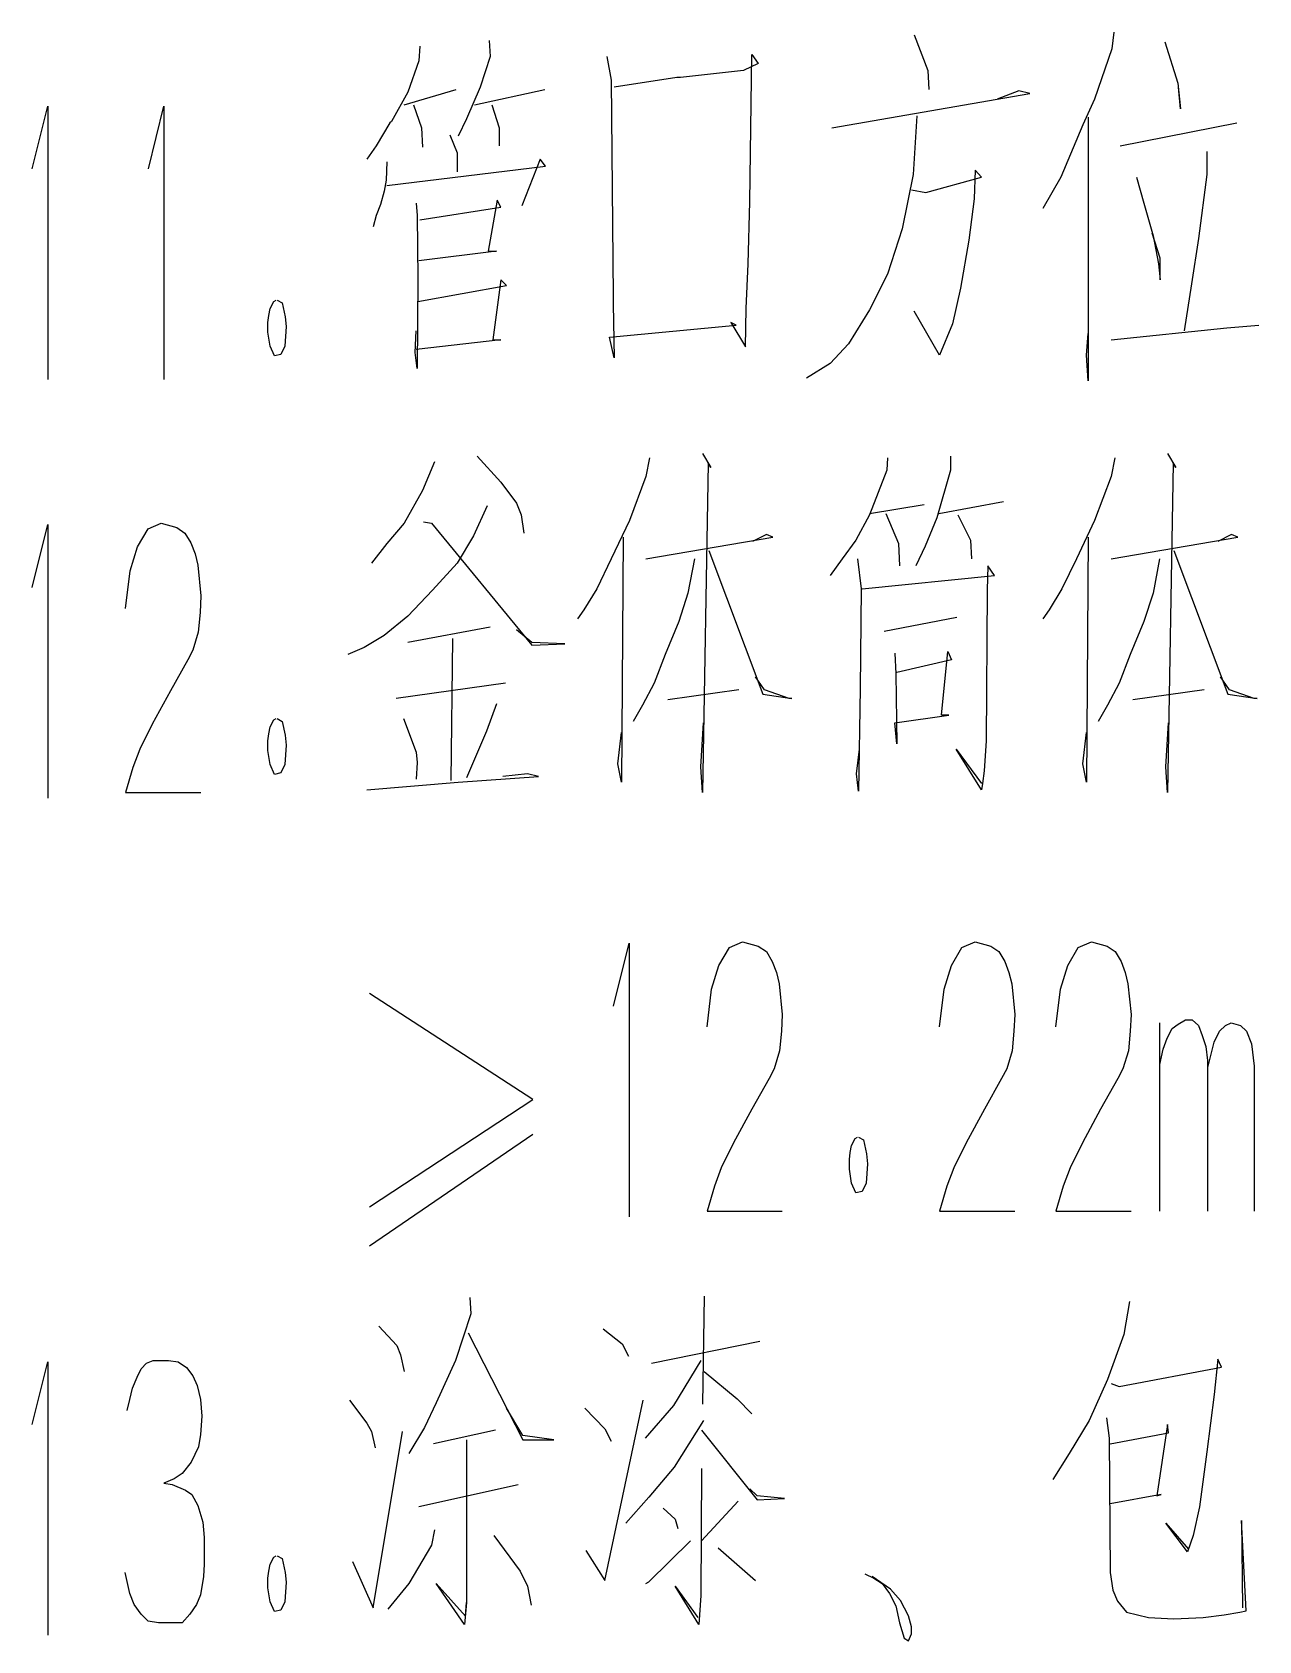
# Model space of a CAD drawing. Extents: x 0 to 8410, y 0 to 11890.
# Drawn here: x 6493.4 to 6669.2, y 9886 to 10116.6 of the extents above; entities that cross this region are included whole.
import ezdxf

# ---------------------------------------------------------------- set-up
doc = ezdxf.new("R2010")
doc.units = 0
doc.header["$MEASUREMENT"] = 0
doc.layers.add('6', color=7, linetype='Continuous')
doc.layers.add('8', color=7, linetype='Continuous')

# ---------------------------------------------------------------- blocks, each defined once
blk = doc.blocks.new('BLKENT759')
at = {"layer": '8', "color": 2, "linetype": 'Continuous'}
for p, q in [((6548.92, 10114.6), (6548.79, 10112.5)), ((6558.85, 10115.4), (6558.99, 10113.1)), ((6619.77, 10116.2), (6621.73, 10111.1)), ((6648.4, 10116.6), (6648.13, 10114.2)), ((6655.72, 10115.2), (6657.55, 10109.3)), ((6548.79, 10112.5), (6547.22, 10108)), ((6558.99, 10113.1), (6557.55, 10108.7)), ((6575.72, 10113.1), (6576.37, 10109.7)), ((6596.24, 10092.3), (6596.5, 10113.4)), ((6596.5, 10113.4), (6597.42, 10112.1)), ((6648.13, 10114.2), (6645.65, 10107)), ((6585.78, 10110.1), (6576.76, 10108.7)), ((6586.31, 10110.1), (6585.78, 10110.1)), ((6595.32, 10111.1), (6586.31, 10110.1)), ((6597.42, 10112.1), (6595.32, 10111.1)), ((6621.73, 10111.1), (6621.86, 10108.4)), ((6547.22, 10108), (6544.87, 10103.8)), ((6546.7, 10106.2), (6554.15, 10108.4)), ((6557.55, 10108.7), (6555.59, 10104.2)), ((6556.76, 10106.2), (6566.83, 10108.4)), ((6576.37, 10109.7), (6576.63, 10078.7)), ((6608, 10102.9), (6636.37, 10107.8)), ((6634.8, 10108.2), (6631.66, 10107)), ((6636.37, 10107.8), (6634.8, 10108.2)), ((6657.55, 10109.3), (6657.94, 10105.6)), ((6657.94, 10105.6), (6657.68, 10108.7)), ((6493.36, 10097), (6495.59, 10106)), ((6495.59, 10106), (6495.59, 10066.8)), ((6510.03, 10097), (6512.25, 10106)), ((6512.25, 10106), (6512.25, 10066.8)), ((6548, 10106.2), (6549.18, 10102.9)), ((6559.25, 10106.2), (6560.29, 10102.9)), ((6645.65, 10107), (6643.95, 10103.3)), ((6544.61, 10103.6), (6542.65, 10100.3)), ((6544.87, 10103.8), (6544.61, 10103.6)), ((6555.59, 10104.2), (6554.41, 10101.7)), ((6620.16, 10104.6), (6619.64, 10096.2)), ((6643.95, 10103.3), (6640.81, 10095.8)), ((6644.74, 10104.4), (6644.74, 10066.6)), ((6649.31, 10100.3), (6666.04, 10103.6)), ((6549.18, 10102.9), (6549.31, 10100.1)), ((6553.23, 10101.9), (6554.28, 10099.3)), ((6560.29, 10102.9), (6560.29, 10100.3)), ((6542.65, 10100.3), (6541.34, 10098.4)), ((6554.28, 10099.3), (6554.28, 10096.6)), ((6661.73, 10099.5), (6661.73, 10096.2)), ((6544.21, 10098), (6544.08, 10095.4)), ((6544.21, 10094.6), (6566.96, 10097.4)), ((6566.17, 10098.4), (6563.56, 10091.7)), ((6566.96, 10097.4), (6566.17, 10098.4)), ((6619.64, 10096.2), (6618.07, 10088.4)), ((6628.53, 10096.8), (6628.4, 10092.7)), ((6629.44, 10095.8), (6628.53, 10096.8)), ((6661.73, 10096.2), (6660.55, 10087)), ((6543.82, 10093.8), (6543.3, 10091.9)), ((6544.08, 10095.4), (6543.82, 10093.8)), ((6619.38, 10094), (6621.47, 10093.6)), ((6621.47, 10093.6), (6629.44, 10095.8)), ((6640.81, 10095.8), (6638.2, 10091.3)), ((6651.66, 10095.8), (6652.71, 10092.1)), ((6543.3, 10091.9), (6542.65, 10090.3)), ((6548.4, 10092.1), (6548.53, 10090.3)), ((6548.92, 10089.7), (6560.55, 10091.5)), ((6560.03, 10092.5), (6558.72, 10085.2)), ((6560.55, 10091.5), (6560.03, 10092.5)), ((6595.98, 10083.4), (6596.24, 10092.3)), ((6628.4, 10092.7), (6627.61, 10086.8)), ((6652.71, 10092.1), (6654.02, 10087.4)), ((6542.65, 10090.3), (6542.25, 10088.7)), ((6548.53, 10090.3), (6548.66, 10081.3)), ((6618.07, 10088.4), (6615.98, 10081.9)), ((6655.06, 10084.2), (6653.89, 10087.8)), ((6654.02, 10087.4), (6654.8, 10083.4)), ((6660.55, 10087), (6659.51, 10080.5)), ((6559.9, 10085.2), (6548.79, 10083.8)), ((6558.72, 10085.2), (6559.9, 10085.2)), ((6627.61, 10086.8), (6626.44, 10079.9)), ((6595.72, 10077), (6595.98, 10083.4)), ((6654.8, 10083.4), (6655.06, 10081.1)), ((6655.06, 10081.1), (6655.06, 10084.2)), ((6548.66, 10081.3), (6548.53, 10068.4)), ((6548.66, 10078), (6561.34, 10080.3)), ((6560.55, 10081.1), (6559.38, 10072.5)), ((6561.34, 10080.3), (6560.55, 10081.1)), ((6615.98, 10081.9), (6613.36, 10076.8)), ((6659.51, 10080.5), (6658.46, 10073.8)), ((6527.48, 10077), (6528, 10078)), ((6528, 10078), (6528.33, 10078.2)), ((6528.46, 10078.2), (6529.18, 10077.8)), ((6529.18, 10077.8), (6529.64, 10075.8)), ((6576.63, 10078.7), (6576.63, 10077.6)), ((6626.44, 10079.9), (6625.26, 10074.8)), ((6527.16, 10075), (6527.29, 10076)), ((6527.29, 10076), (6527.48, 10077)), ((6529.64, 10075.8), (6529.77, 10074.4)), ((6576.63, 10077.6), (6576.76, 10069.9)), ((6595.59, 10071.5), (6595.72, 10077)), ((6613.36, 10076.8), (6610.36, 10071.9)), ((6623.43, 10070.3), (6619.77, 10076.6)), ((6527.16, 10073.6), (6527.16, 10075)), ((6527.48, 10071.6), (6527.16, 10073.6)), ((6529.77, 10074.4), (6529.57, 10071.6)), ((6548.27, 10070.7), (6548.4, 10073.8)), ((6576.11, 10072.9), (6594.28, 10074.6)), ((6594.28, 10074.6), (6593.49, 10075)), ((6593.49, 10075), (6595.59, 10071.5)), ((6625.26, 10074.8), (6623.43, 10070.3)), ((6644.48, 10070.3), (6644.74, 10073.4)), ((6648, 10072.5), (6664.61, 10074.2)), ((6664.61, 10074.2), (6669.18, 10074.6)), ((6528.07, 10070.2), (6527.48, 10071.6)), ((6529.57, 10071.6), (6528.98, 10070.4)), ((6560.55, 10072.5), (6548.4, 10071.1)), ((6559.38, 10072.5), (6560.55, 10072.5)), ((6576.76, 10069.9), (6576.11, 10072.9)), ((6610.36, 10071.9), (6607.74, 10069.1)), ((6528.98, 10070.4), (6528.07, 10070.2)), ((6548.53, 10068.4), (6548.27, 10070.7)), ((6607.74, 10069.1), (6604.34, 10067)), ((6644.74, 10066.6), (6644.48, 10070.3)), ((6551.01, 10055), (6549.31, 10050.9)), ((6557.16, 10055.8), (6560.55, 10052.1)), ((6581.86, 10055.6), (6581.34, 10052.9)), ((6589.44, 10056.2), (6590.62, 10054.2)), ((6590.23, 10054.8), (6589.44, 10007.6)), ((6590.62, 10054.2), (6590.23, 10054.8)), ((6615.98, 10055.6), (6615.85, 10053.8)), ((6625, 10055.8), (6625, 10053.8)), ((6648.53, 10055.6), (6648, 10052.9)), ((6656.11, 10056.2), (6657.29, 10054.2)), ((6656.89, 10054.8), (6656.11, 10007.6)), ((6657.29, 10054.2), (6656.89, 10054.8)), ((6581.34, 10052.9), (6578.98, 10046.6)), ((6615.85, 10053.8), (6613.36, 10047.4)), ((6625, 10053.8), (6623.04, 10047)), ((6648, 10052.9), (6645.65, 10046.6)), ((6549.31, 10050.9), (6546.7, 10046.2)), ((6560.55, 10052.1), (6562.78, 10049.1)), ((6558.59, 10048.7), (6556.63, 10044.4)), ((6562.78, 10049.1), (6563.43, 10047.4)), ((6613.36, 10047.6), (6621.21, 10048.9)), ((6623.3, 10047.6), (6632.58, 10049.3)), ((6493.36, 10037), (6495.59, 10046)), ((6495.59, 10046), (6495.59, 10006.8)), ((6508.46, 10042.8), (6509.97, 10045.4)), ((6509.97, 10045.4), (6511.86, 10046.2)), ((6511.86, 10046.2), (6514.08, 10045.6)), ((6514.08, 10045.6), (6515.26, 10044.8)), ((6546.7, 10046.2), (6544.21, 10043.3)), ((6549.44, 10046.4), (6550.62, 10046.2)), ((6550.62, 10046.2), (6565, 10028.7)), ((6563.43, 10047.4), (6563.82, 10044.8)), ((6578.98, 10046.6), (6576.37, 10041.1)), ((6613.36, 10047.4), (6611.4, 10043.8)), ((6615.72, 10047.6), (6617.55, 10043.3)), ((6623.04, 10047), (6621.34, 10042.9)), ((6626.04, 10047.4), (6627.87, 10043.8)), ((6645.65, 10046.6), (6643.04, 10041.1)), ((6515.26, 10044.8), (6516.11, 10043.4)), ((6516.11, 10043.4), (6516.7, 10041.8)), ((6544.21, 10043.3), (6541.99, 10040.5)), ((6556.63, 10044.4), (6554.28, 10040.5)), ((6578.07, 10044.2), (6577.81, 10009.1)), ((6581.34, 10041.1), (6599.51, 10044.2)), ((6598.59, 10044.6), (6596.63, 10043.6)), ((6599.51, 10044.2), (6598.59, 10044.6)), ((6611.4, 10043.8), (6609.44, 10041.1)), ((6617.55, 10043.3), (6617.68, 10040.1)), ((6627.87, 10043.8), (6628, 10041.1)), ((6644.74, 10044.2), (6644.48, 10009.1)), ((6648, 10041.1), (6666.17, 10044.2)), ((6665.26, 10044.6), (6663.3, 10043.6)), ((6666.17, 10044.2), (6665.26, 10044.6)), ((6507.42, 10039.4), (6508.46, 10042.8)), ((6516.7, 10041.8), (6517.09, 10040.2)), ((6576.37, 10041.1), (6574.28, 10036.8)), ((6588.27, 10041.1), (6587.35, 10036.2)), ((6590.36, 10042.3), (6598.07, 10021.7)), ((6609.44, 10041.1), (6607.74, 10038.7)), ((6611.66, 10041.1), (6612.19, 10036.8)), ((6621.34, 10042.9), (6620.03, 10040.1)), ((6643.04, 10041.1), (6640.95, 10036.8)), ((6654.93, 10041.1), (6654.02, 10036.2)), ((6657.02, 10042.3), (6664.74, 10021.7)), ((6506.76, 10034), (6507.42, 10039.4)), ((6517.09, 10040.2), (6517.55, 10035.8)), ((6554.28, 10040.5), (6550.75, 10036.6)), ((6612.32, 10036.8), (6631.27, 10038.7)), ((6630.36, 10040.1), (6630.23, 10036.6)), ((6631.27, 10038.7), (6630.36, 10040.1)), ((6550.75, 10036.6), (6547.22, 10032.9)), ((6574.28, 10036.8), (6572.45, 10033.8)), ((6587.35, 10036.2), (6586.04, 10032.1)), ((6612.19, 10036.8), (6612.06, 10022.5)), ((6630.23, 10036.6), (6630.1, 10015)), ((6640.95, 10036.8), (6639.12, 10033.8)), ((6654.02, 10036.2), (6652.71, 10032.1)), ((6517.55, 10035.8), (6517.42, 10033.4)), ((6517.42, 10033.4), (6517.16, 10030.6)), ((6547.22, 10032.9), (6543.82, 10030.1)), ((6572.45, 10033.8), (6571.53, 10032.5)), ((6586.04, 10032.1), (6584.08, 10027.4)), ((6625.91, 10032.7), (6615.46, 10030.7)), ((6639.12, 10033.8), (6638.2, 10032.5)), ((6652.71, 10032.1), (6650.75, 10027.4)), ((6517.16, 10030.6), (6516.37, 10028)), ((6543.82, 10030.1), (6540.95, 10028.4)), ((6558.99, 10031.3), (6547.22, 10029.1)), ((6553.63, 10029.7), (6553.36, 10009.3)), ((6565, 10029.1), (6562.78, 10030.9)), ((6516.37, 10028), (6515.65, 10026.6)), ((6540.95, 10028.4), (6538.59, 10027.4)), ((6569.7, 10028.9), (6565, 10029.1)), ((6565, 10028.7), (6569.7, 10028.9)), ((6584.08, 10027.4), (6582.51, 10023.3)), ((6617.02, 10027.6), (6617.16, 10024.6)), ((6623.69, 10018.7), (6624.61, 10027.8)), ((6624.61, 10027.8), (6625.13, 10026.6)), ((6650.75, 10027.4), (6649.18, 10023.3)), ((6515.65, 10026.6), (6513.17, 10022.2)), ((6625.13, 10026.6), (6617.29, 10024.8)), ((6561.21, 10023.3), (6545.52, 10021.1)), ((6582.51, 10023.3), (6580.82, 10020.1)), ((6598.33, 10022.3), (6597.02, 10024.2)), ((6612.06, 10022.5), (6611.8, 10007.8)), ((6617.16, 10024.6), (6617.29, 10014.6)), ((6649.18, 10023.3), (6647.48, 10020.1)), ((6665, 10022.3), (6663.69, 10024.2)), ((6513.17, 10022.2), (6510.55, 10017.4)), ((6559.9, 10020.3), (6558.46, 10016.4)), ((6580.82, 10020.1), (6579.51, 10017.8)), ((6594.67, 10022.3), (6584.48, 10020.9)), ((6598.07, 10021.7), (6602.25, 10021.1)), ((6601.86, 10021.1), (6598.33, 10022.3)), ((6602.25, 10021.1), (6601.86, 10021.1)), ((6647.48, 10020.1), (6646.17, 10017.8)), ((6661.34, 10022.3), (6651.14, 10020.9)), ((6664.74, 10021.7), (6668.92, 10021.1)), ((6668.53, 10021.1), (6665, 10022.3)), ((6668.92, 10021.1), (6668.53, 10021.1)), ((6527.48, 10017), (6528, 10018)), ((6528, 10018), (6528.33, 10018.2)), ((6528.46, 10018.2), (6529.18, 10017.8)), ((6529.18, 10017.8), (6529.64, 10015.8)), ((6546.57, 10018.2), (6548.4, 10013.4)), ((6617.02, 10017.6), (6624.74, 10018.7)), ((6624.74, 10018.7), (6623.69, 10018.7)), ((6510.55, 10017.4), (6508.79, 10013.8)), ((6527.16, 10015), (6527.29, 10016)), ((6527.29, 10016), (6527.48, 10017)), ((6529.64, 10015.8), (6529.77, 10014.4)), ((6558.46, 10016.4), (6555.59, 10009.7)), ((6577.29, 10011.7), (6577.81, 10016.2)), ((6589.18, 10011.3), (6589.57, 10017.6)), ((6617.29, 10014.6), (6617.02, 10017.6)), ((6643.95, 10011.7), (6644.48, 10016.2)), ((6655.85, 10011.3), (6656.24, 10017.6)), ((6508.79, 10013.8), (6507.81, 10011.2)), ((6527.16, 10013.6), (6527.16, 10015)), ((6527.48, 10011.6), (6527.16, 10013.6)), ((6529.77, 10014.4), (6529.57, 10011.6)), ((6548.4, 10013.4), (6548.53, 10011.9)), ((6611.53, 10010.3), (6611.93, 10013.8)), ((6629.44, 10008), (6625.78, 10013.8)), ((6625.78, 10013.8), (6629.44, 10008.9)), ((6630.1, 10015), (6629.83, 10010.7)), ((6507.81, 10011.2), (6506.76, 10007.6)), ((6528.07, 10010.2), (6527.48, 10011.6)), ((6529.57, 10011.6), (6528.98, 10010.4)), ((6548.53, 10011.9), (6548.4, 10009.5)), ((6577.81, 10009.1), (6577.29, 10011.7)), ((6589.44, 10007.6), (6589.18, 10011.3)), ((6644.48, 10009.1), (6643.95, 10011.7)), ((6656.11, 10007.6), (6655.85, 10011.3)), ((6528.98, 10010.4), (6528.07, 10010.2)), ((6541.34, 10008), (6554.41, 10009.1)), ((6554.41, 10009.1), (6565.91, 10009.9)), ((6564.35, 10010.3), (6560.82, 10009.9)), ((6565.91, 10009.9), (6564.35, 10010.3)), ((6611.8, 10007.8), (6611.53, 10010.3)), ((6629.57, 10008.9), (6629.44, 10008)), ((6629.83, 10010.7), (6629.57, 10008.9)), ((6506.76, 10007.6), (6517.55, 10007.6)), ((6576.7, 9976.99), (6578.92, 9985.99)), ((6578.92, 9985.99), (6578.92, 9946.79)), ((6593.3, 9985.39), (6595.19, 9986.19)), ((6595.19, 9986.19), (6597.42, 9985.59)), ((6597.42, 9985.59), (6598.59, 9984.79)), ((6626.63, 9985.39), (6628.53, 9986.19)), ((6628.53, 9986.19), (6630.75, 9985.59)), ((6630.75, 9985.59), (6631.93, 9984.79)), ((6643.3, 9985.39), (6645.2, 9986.19)), ((6645.2, 9986.19), (6647.42, 9985.59)), ((6647.42, 9985.59), (6648.59, 9984.79)), ((6591.8, 9982.79), (6593.3, 9985.39)), ((6598.59, 9984.79), (6599.44, 9983.39)), ((6599.44, 9983.39), (6600.03, 9981.79)), ((6625.13, 9982.79), (6626.63, 9985.39)), ((6631.93, 9984.79), (6632.78, 9983.39)), ((6632.78, 9983.39), (6633.36, 9981.79)), ((6641.8, 9982.79), (6643.3, 9985.39)), ((6648.59, 9984.79), (6649.44, 9983.39)), ((6649.44, 9983.39), (6650.03, 9981.79)), ((6590.75, 9979.39), (6591.8, 9982.79)), ((6600.03, 9981.79), (6600.42, 9980.19)), ((6624.08, 9979.39), (6625.13, 9982.79)), ((6633.36, 9981.79), (6633.76, 9980.19)), ((6640.75, 9979.39), (6641.8, 9982.79)), ((6650.03, 9981.79), (6650.42, 9980.19)), ((6565.13, 9963.59), (6541.73, 9978.79)), ((6590.1, 9973.99), (6590.75, 9979.39)), ((6600.42, 9980.19), (6600.88, 9975.79)), ((6623.43, 9973.99), (6624.08, 9979.39)), ((6633.76, 9980.19), (6634.21, 9975.79)), ((6640.1, 9973.99), (6640.75, 9979.39)), ((6650.42, 9980.19), (6650.88, 9975.79)), ((6600.88, 9975.79), (6600.75, 9973.39)), ((6634.21, 9975.79), (6634.08, 9973.39)), ((6650.88, 9975.79), (6650.75, 9973.39)), ((6655, 9947.59), (6655, 9974.59)), ((6656.76, 9973.79), (6657.61, 9974.39)), ((6657.61, 9974.39), (6658.66, 9974.99)), ((6658.66, 9974.99), (6659.64, 9974.99)), ((6659.64, 9974.99), (6660.55, 9974.19)), ((6660.55, 9974.19), (6661.08, 9972.79)), ((6663.56, 9973.39), (6664.41, 9974.19)), ((6664.41, 9974.19), (6665.2, 9974.59)), ((6665.2, 9974.59), (6666.57, 9974.19)), ((6666.57, 9974.19), (6667.42, 9973.39)), ((6600.75, 9973.39), (6600.49, 9970.59)), ((6634.08, 9973.39), (6633.82, 9970.59)), ((6650.75, 9973.39), (6650.49, 9970.59)), ((6655.46, 9970.79), (6656.04, 9972.39)), ((6656.04, 9972.39), (6656.76, 9973.79)), ((6661.08, 9972.79), (6661.6, 9971.19)), ((6661.86, 9968.19), (6662.78, 9971.79)), ((6662.78, 9971.79), (6663.56, 9973.39)), ((6667.42, 9973.39), (6668.14, 9971.59)), ((6668.14, 9971.59), (6668.53, 9968.39)), ((6600.49, 9970.59), (6599.7, 9967.99)), ((6633.82, 9970.59), (6633.04, 9967.99)), ((6650.49, 9970.59), (6649.7, 9967.99)), ((6655, 9968.59), (6655.46, 9970.79)), ((6661.6, 9971.19), (6661.8, 9969.19)), ((6599.7, 9967.99), (6598.99, 9966.59)), ((6633.04, 9967.99), (6632.32, 9966.59)), ((6649.7, 9967.99), (6648.99, 9966.59)), ((6661.8, 9969.19), (6661.8, 9947.59)), ((6668.53, 9968.39), (6668.53, 9947.59)), ((6598.99, 9966.59), (6596.5, 9962.19)), ((6632.32, 9966.59), (6629.84, 9962.19)), ((6648.99, 9966.59), (6646.5, 9962.19)), ((6541.73, 9948.19), (6565.13, 9963.59)), ((6596.5, 9962.19), (6593.89, 9957.39)), ((6629.84, 9962.19), (6627.22, 9957.39)), ((6646.5, 9962.19), (6643.89, 9957.39)), ((6565.13, 9958.59), (6541.73, 9942.59)), ((6610.82, 9956.99), (6611.34, 9957.99)), ((6611.34, 9957.99), (6611.67, 9958.19)), ((6611.8, 9958.19), (6612.51, 9957.79)), ((6612.51, 9957.79), (6612.97, 9955.79)), ((6593.89, 9957.39), (6592.12, 9953.79)), ((6610.49, 9954.99), (6610.62, 9955.99)), ((6610.62, 9955.99), (6610.82, 9956.99)), ((6612.97, 9955.79), (6613.1, 9954.39)), ((6627.22, 9957.39), (6625.46, 9953.79)), ((6643.89, 9957.39), (6642.12, 9953.79)), ((6592.12, 9953.79), (6591.14, 9951.19)), ((6610.49, 9953.59), (6610.49, 9954.99)), ((6610.82, 9951.59), (6610.49, 9953.59)), ((6613.1, 9954.39), (6612.91, 9951.59)), ((6625.46, 9953.79), (6624.48, 9951.19)), ((6642.12, 9953.79), (6641.14, 9951.19)), ((6591.14, 9951.19), (6590.1, 9947.59)), ((6611.4, 9950.19), (6610.82, 9951.59)), ((6612.91, 9951.59), (6612.32, 9950.39)), ((6624.48, 9951.19), (6623.43, 9947.59)), ((6641.14, 9951.19), (6640.1, 9947.59)), ((6612.32, 9950.39), (6611.4, 9950.19)), ((6590.1, 9947.59), (6600.88, 9947.59)), ((6623.43, 9947.59), (6634.21, 9947.59)), ((6640.1, 9947.59), (6650.88, 9947.59)), ((6556.11, 9935.21), (6556.24, 9932.86)), ((6589.7, 9935.41), (6589.44, 9919.92)), ((6556.24, 9932.86), (6554.02, 9926.19)), ((6650.62, 9934.62), (6649.83, 9929.92)), ((6543.04, 9931.1), (6545.65, 9928.35)), ((6555.85, 9930.12), (6563.69, 9914.82)), ((6575.19, 9930.7), (6577.94, 9928.55)), ((6545.65, 9928.35), (6546.17, 9926.98)), ((6577.94, 9928.55), (6578.85, 9926.78)), ((6582.12, 9925.8), (6597.68, 9928.94)), ((6649.83, 9929.92), (6647.48, 9923.45)), ((6493.36, 9916.99), (6495.59, 9925.99)), ((6495.59, 9925.99), (6495.59, 9886.79)), ((6508.98, 9924.99), (6509.77, 9925.79)), ((6509.77, 9925.79), (6510.68, 9926.19)), ((6510.68, 9926.19), (6512.91, 9926.19)), ((6512.91, 9926.19), (6514.28, 9925.99)), ((6514.28, 9925.99), (6515.46, 9925.19)), ((6546.17, 9926.98), (6546.7, 9924.62)), ((6554.02, 9926.19), (6551.27, 9920.12)), ((6589.18, 9926.19), (6585.26, 9919.72)), ((6663.3, 9926.39), (6662.78, 9921.29)), ((6663.82, 9925.21), (6663.3, 9926.39)), ((6507.74, 9922.19), (6508.4, 9923.79)), ((6508.4, 9923.79), (6508.98, 9924.99)), ((6515.46, 9925.19), (6516.37, 9923.99)), ((6516.37, 9923.99), (6517.02, 9922.59)), ((6589.7, 9924.62), (6594.41, 9920.7)), ((6647.48, 9923.45), (6644.87, 9917.57)), ((6649.18, 9922.47), (6663.82, 9925.21)), ((6507.35, 9920.59), (6507.74, 9922.19)), ((6517.02, 9922.59), (6517.48, 9920.59)), ((6648, 9922.86), (6649.18, 9922.47)), ((6662.78, 9921.29), (6661.73, 9913.06)), ((6506.96, 9918.99), (6507.35, 9920.59)), ((6517.48, 9920.59), (6517.68, 9918.19)), ((6538.85, 9920.51), (6541.34, 9917.17)), ((6551.27, 9920.12), (6549.57, 9916.59)), ((6563.69, 9915.41), (6561.34, 9919.33)), ((6572.58, 9919.33), (6575.46, 9916.39)), ((6575.46, 9894.62), (6580.95, 9920.51)), ((6585.26, 9919.72), (6581.21, 9915.02)), ((6594.41, 9920.7), (6596.5, 9918.55)), ((6517.68, 9918.19), (6517.48, 9915.59)), ((6541.34, 9917.17), (6541.99, 9916)), ((6549.57, 9916.59), (6547.35, 9912.86)), ((6575.46, 9916.39), (6576.37, 9914.62)), ((6589.57, 9917.57), (6585.39, 9910.9)), ((6644.87, 9917.57), (6641.99, 9912.86)), ((6647.35, 9917.96), (6647.74, 9915.02)), ((6656.11, 9916.98), (6654.54, 9906.78)), ((6656.24, 9915.8), (6656.11, 9916.98)), ((6517.48, 9915.59), (6517.22, 9913.79)), ((6541.99, 9916), (6542.51, 9913.64)), ((6542.25, 9890.7), (6546.44, 9916)), ((6559.77, 9916.19), (6550.88, 9914.23)), ((6555.59, 9914.82), (6555.59, 9891.49)), ((6568.14, 9914.82), (6563.69, 9915.41)), ((6563.69, 9914.82), (6568.14, 9914.82)), ((6589.31, 9916.19), (6597.29, 9906.19)), ((6647.74, 9915.02), (6647.87, 9895.8)), ((6647.87, 9914.23), (6656.24, 9915.8)), ((6517.22, 9913.79), (6516.17, 9911.59)), ((6641.99, 9912.86), (6639.64, 9909.13)), ((6661.73, 9913.06), (6660.68, 9905.21)), ((6514.87, 9909.99), (6513.69, 9909.19)), ((6516.17, 9911.59), (6514.87, 9909.99)), ((6585.39, 9910.9), (6581.73, 9906.59)), ((6589.31, 9910.7), (6589.18, 9892.47)), ((6513.69, 9909.19), (6512.25, 9908.59)), ((6512.25, 9908.59), (6513.43, 9908.39)), ((6513.43, 9908.39), (6515.32, 9907.59)), ((6515.32, 9907.59), (6516.24, 9906.99)), ((6563.04, 9908.35), (6548.79, 9905.21)), ((6597.29, 9906.78), (6596.24, 9907.76)), ((6516.24, 9906.99), (6517.09, 9905.39)), ((6517.09, 9905.39), (6517.81, 9902.99)), ((6581.73, 9906.59), (6578.46, 9902.86)), ((6583.82, 9905.02), (6585.52, 9903.45)), ((6594.54, 9906), (6589.31, 9900.31)), ((6601.21, 9906.39), (6597.29, 9906.78)), ((6597.29, 9906.19), (6601.21, 9906.39)), ((6655.19, 9906.98), (6647.87, 9905.61)), ((6654.54, 9906.78), (6655.19, 9906.98)), ((6660.68, 9905.21), (6659.77, 9901.1)), ((6517.81, 9902.99), (6518, 9900.79)), ((6585.52, 9903.45), (6585.91, 9902.08)), ((6658.98, 9898.74), (6655.85, 9902.86)), ((6655.85, 9902.86), (6659.12, 9899.13)), ((6667.35, 9890.31), (6666.7, 9903.25)), ((6666.7, 9903.25), (6666.83, 9890.7)), ((6518, 9900.79), (6518, 9896.99)), ((6551.01, 9901.88), (6550.62, 9899.72)), ((6559.51, 9901.1), (6563.3, 9896)), ((6581.73, 9894.43), (6587.74, 9900.31)), ((6659.77, 9901.1), (6658.98, 9898.74)), ((6527.48, 9896.99), (6528, 9897.99)), ((6528, 9897.99), (6528.33, 9898.19)), ((6528.46, 9898.19), (6529.18, 9897.79)), ((6529.18, 9897.79), (6529.64, 9895.79)), ((6550.62, 9899.72), (6547.35, 9894.23)), ((6572.71, 9898.94), (6575.46, 9894.62)), ((6591.67, 9899.33), (6597.02, 9894.62)), ((6507.35, 9892.79), (6506.7, 9895.79)), ((6518, 9896.99), (6517.94, 9895.19)), ((6527.16, 9894.99), (6527.29, 9895.99)), ((6527.29, 9895.99), (6527.48, 9896.99)), ((6529.64, 9895.79), (6529.77, 9894.39)), ((6539.25, 9897.37), (6542.25, 9890.7)), ((6563.3, 9896), (6564.35, 9893.84)), ((6612.71, 9895.59), (6614.02, 9894.99)), ((6647.87, 9895.8), (6648.27, 9893.25)), ((6517.94, 9895.19), (6517.48, 9892.59)), ((6527.16, 9893.59), (6527.16, 9894.99)), ((6527.48, 9891.59), (6527.16, 9893.59)), ((6529.77, 9894.39), (6529.57, 9891.59)), ((6547.35, 9894.23), (6544.35, 9890.51)), ((6555.33, 9888.35), (6551.27, 9894.23)), ((6551.27, 9894.23), (6555.46, 9889.53)), ((6564.35, 9893.84), (6564.87, 9891.1)), ((6581.34, 9894.23), (6581.73, 9894.43)), ((6588.92, 9888.35), (6585.52, 9893.84)), ((6585.52, 9893.84), (6588.79, 9889.33)), ((6616.37, 9893.39), (6613.76, 9895.19)), ((6614.02, 9894.99), (6615.19, 9894.19)), ((6615.19, 9894.19), (6616.24, 9892.79)), ((6617.81, 9891.79), (6616.37, 9893.39)), ((6648.27, 9893.25), (6648.92, 9891.68)), ((6508, 9891.19), (6507.35, 9892.79)), ((6508.98, 9889.79), (6508, 9891.19)), ((6516.89, 9891.19), (6515.98, 9889.79)), ((6517.48, 9892.59), (6516.89, 9891.19)), ((6528.07, 9890.19), (6527.48, 9891.59)), ((6529.57, 9891.59), (6528.98, 9890.39)), ((6555.59, 9891.49), (6555.33, 9888.35)), ((6555.46, 9889.53), (6555.59, 9891.49)), ((6589.18, 9892.47), (6588.92, 9888.35)), ((6616.24, 9892.79), (6617.16, 9890.99)), ((6617.16, 9890.99), (6617.68, 9888.59)), ((6618.98, 9889.59), (6617.81, 9891.79)), ((6648.92, 9891.68), (6650.23, 9890.12)), ((6509.97, 9888.79), (6508.98, 9889.79)), ((6511.47, 9888.59), (6509.97, 9888.79)), ((6514.87, 9888.59), (6511.47, 9888.59)), ((6515.98, 9889.79), (6514.87, 9888.59)), ((6528.98, 9890.39), (6528.07, 9890.19)), ((6617.68, 9888.59), (6618.33, 9886.39)), ((6619.38, 9887.99), (6618.98, 9889.59)), ((6650.23, 9890.12), (6653.36, 9889.33)), ((6653.36, 9889.33), (6657.02, 9889.13)), ((6657.02, 9889.13), (6661.21, 9889.33)), ((6661.21, 9889.33), (6664.21, 9889.72)), ((6664.21, 9889.72), (6666.44, 9890.12)), ((6666.44, 9890.12), (6667.35, 9890.31)), ((6618.33, 9886.39), (6618.98, 9885.99)), ((6618.98, 9885.99), (6619.38, 9886.99)), ((6619.38, 9886.99), (6619.38, 9887.99))]:
    blk.add_line(p, q, dxfattribs=at)

msp = doc.modelspace()

# ---------------------------------------------------------------- block references
at = {"layer": '6'}
msp.add_blockref('BLKENT759', (0, 0), dxfattribs=at)

doc.saveas('drawing.dxf')
